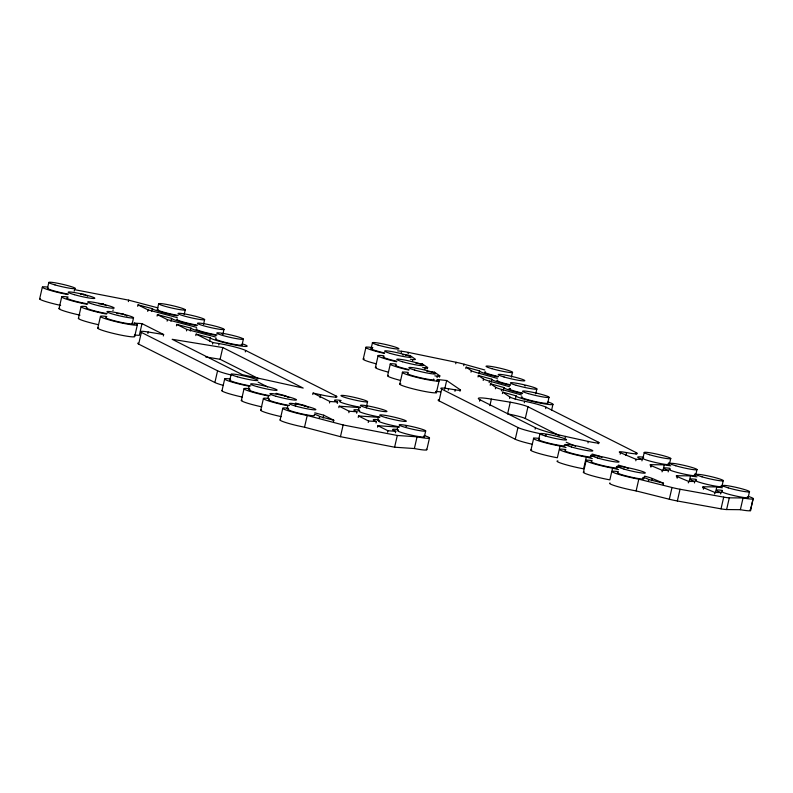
<?xml version="1.0" encoding="UTF-8"?>
<svg xmlns="http://www.w3.org/2000/svg" width="793" height="793" viewBox="0 0 793 793"><rect width="100%" height="100%" fill="white"/><g stroke="black" fill="none" stroke-linecap="round" stroke-linejoin="round"><path stroke-width="1.19" d="M39.65 298.882L42.336 287.145M47.501 288.255L48.839 282.387M59.019 308.636L61.705 296.909M74.205 291.11L74.373 290.377M78.398 318.399L81.084 306.663M83.721 295.085L83.889 294.352L80.48 294.124M97.767 328.153L100.453 316.427M103.09 304.839L103.259 304.106L98.877 303.808M112.953 310.628L113.121 309.894M122.469 314.603L122.637 313.869L120.199 313.701M128.357 301.618L128.694 300.16L157.876 307.853M132.193 323.683L133.541 317.815A13.65 1.239 12.9 0 0 114.123 312.224A13.65 1.239 12.9 0 0 113.082 314.187A13.65 1.239 12.9 0 0 133.541 317.815M137.704 306.336L138.041 304.869L152.216 308.606A18.923 1.715 12.9 0 0 177.206 315.802M133.868 324.565L134.205 323.098L142.006 323.623L163.636 334.527L163.299 335.984M134.661 336.579L137.348 324.843M142.006 323.623L139.32 335.36L134.443 335.023M223.15 385.329A18.12 1.645 12.9 0 1 214.883 382.523L138.676 344.122L141.362 332.396A18.12 1.645 12.9 0 1 148.232 332.009L163.636 334.527M147.726 311.381L148.063 309.914L138.041 304.869M151.542 311.54L152.216 308.606M147.904 333.476L148.232 332.009M157.331 309.587L158.679 303.719M157.073 316.09L157.411 314.623L171.585 318.37A18.923 1.715 12.9 0 0 196.585 325.556M167.095 321.145L167.432 319.678L157.411 314.623M170.921 321.294L171.585 318.37M176.452 325.854L176.78 324.387L190.964 328.124A18.923 1.715 12.9 0 0 215.954 335.32M184.184 314.563L185.255 309.875A13.65 1.239 12.9 0 0 165.836 304.284A13.65 1.239 12.9 0 0 164.805 306.237A13.65 1.239 12.9 0 0 185.255 309.875M186.474 330.899L186.801 329.432L176.78 324.387M190.29 331.058L190.964 328.124M195.821 335.608L196.158 334.14L210.333 337.887A18.923 1.715 12.9 0 0 235.957 345.193A18.923 1.715 12.9 0 0 242.45 343.875M203.553 324.327L204.624 319.629A13.65 1.239 12.9 0 0 185.215 314.038A13.65 1.239 12.9 0 0 184.174 316.001A13.65 1.239 12.9 0 0 204.624 319.629M209.491 341.545L210.333 337.887M212.524 344.023L212.861 342.556L196.158 334.14M218.769 345.044L219.106 343.577A18.12 1.645 12.9 0 1 245.642 350.456L336.034 395.994L335.697 397.462M222.922 334.081L224.003 329.392A13.65 1.239 12.9 0 0 204.584 323.802A13.65 1.239 12.9 0 0 203.543 325.754A13.65 1.239 12.9 0 0 224.003 329.392M258.657 378.707L220.097 359.288L222.783 347.552L172.16 339.295L242.46 374.712L303.204 388.074L222.783 347.552M214.883 382.523L217.569 370.787L141.362 332.396M221.971 390.78L224.657 379.054M229.801 380.105L231.15 374.237M242.034 345.014L243.372 339.146A13.65 1.239 12.9 0 0 223.953 333.556A13.65 1.239 12.9 0 0 222.912 335.518A13.65 1.239 12.9 0 0 243.372 339.146M245.305 351.923L245.642 350.456M241.34 400.544L244.026 388.818M248.437 389.135L249.111 386.201A18.923 1.715 12.9 0 1 227.333 380.511A18.923 1.715 12.9 0 1 230.367 379.014M260.719 410.298L263.405 398.572M267.975 398.165L268.48 395.965A18.923 1.715 12.9 0 1 246.702 390.265A18.923 1.715 12.9 0 1 249.736 388.768M284.865 396.411L285.024 395.677L276.053 393.308M280.088 420.062L282.774 408.336M287.175 408.653L287.849 405.719A18.923 1.715 12.9 0 1 266.071 400.029A18.923 1.715 12.9 0 1 269.114 398.532M304.234 406.175L304.403 405.441L295.422 403.072M426.327 449.195A18.923 1.715 12.9 0 1 414.372 448.541L394.607 447.202L340.455 436.685L304.532 427.209L307.218 415.482A18.923 1.715 12.9 0 1 285.45 409.793A18.923 1.715 12.9 0 1 288.483 408.286M312.789 394.537L313.126 393.07L320.63 394.726A18.12 1.645 12.9 0 0 336.034 395.994M319.956 397.65L320.63 394.726M319.282 417.97L319.619 416.503A18.923 1.715 12.9 0 0 314.424 414.224M323.098 418.129L323.772 415.195L314.791 412.826M329.491 402.953L329.829 401.486L313.126 393.07M337.293 403.478L337.63 402.011A18.923 1.715 12.9 0 1 341.119 400.475M333.456 421.717L333.794 420.25L323.772 415.195M338.839 407.661L339.176 406.194L358.942 407.533A18.923 1.715 12.9 0 0 360.21 407.771M340.455 436.685L343.141 424.959L397.293 435.476L417.059 436.814A18.923 1.715 12.9 0 0 424.086 435.496M348.861 412.707L349.198 411.25L339.176 406.194M363.273 358.981L365.96 347.255M371.164 348.434L372.502 342.576M356.662 413.242L356.999 411.775A18.923 1.715 12.9 0 1 359.437 410.08M358.267 410.467L358.942 407.533M358.218 417.425L358.545 415.958L378.311 417.296A18.923 1.715 12.9 0 0 379.579 417.534M366.495 406.412L367.565 401.714A13.65 1.239 12.9 0 0 348.147 396.123A13.65 1.239 12.9 0 0 347.106 398.086A13.65 1.239 12.9 0 0 367.565 401.714M375.456 367.298L378.142 355.571M368.239 422.471L368.576 421.004L358.545 415.958M376.041 422.996L376.378 421.529A18.923 1.715 12.9 0 1 378.806 419.844M387.638 375.614L390.325 363.888M377.646 420.221L378.311 417.296M377.587 427.179L377.924 425.712L397.689 427.05A18.923 1.715 12.9 0 0 398.948 427.288M401.248 352.736L401.585 351.269A12.083 1.09 12.9 0 1 408.445 352.419L456.084 362.282A12.083 1.09 12.9 0 1 464.083 364.215L484.791 369.974M387.608 432.235L387.946 430.768L377.924 425.712M399.821 383.931L402.507 372.204M408.108 353.886L408.445 352.419M409.783 357.028L410.12 355.561L405.431 355.066M395.41 432.76L395.747 431.293A18.923 1.715 12.9 0 1 398.185 429.598M412.568 360.964L412.905 359.497A12.083 1.09 12.9 0 0 415.195 359.11L410.12 355.561M397.015 429.984L397.689 427.05M394.607 447.202L397.293 435.476M421.965 365.345L422.302 363.878L415.859 363.204M424.889 369.29L425.226 367.823A12.083 1.09 12.9 0 0 427.486 367.417L427.149 368.884M414.372 448.541L417.059 436.814M434.148 373.662L434.485 372.195L429.211 371.639M437.072 377.607L437.409 376.14A12.083 1.09 12.9 0 0 439.669 375.733L439.332 377.2M436.963 380.987L437.3 379.52L446.667 380.511L460.277 389.799L459.95 391.266M424.334 436.854L425.682 430.995A13.65 1.239 12.9 0 0 406.264 425.405A13.65 1.239 12.9 0 0 405.223 427.358A13.65 1.239 12.9 0 0 425.682 430.995M436.378 392.713L439.064 380.987M426.812 449.69L429.499 437.964M531.905 444.169A18.12 1.645 12.9 0 1 515.262 439.253L439.044 400.861L441.731 389.125A18.12 1.645 12.9 0 1 448.61 388.739L455.301 389.839A12.083 1.09 12.9 0 0 460.277 389.799M444.655 389.304L446.667 380.511M448.273 390.206L448.61 388.739M455.747 363.749L456.084 362.282M454.964 391.306L455.301 389.839M463.746 365.682L464.083 364.215M465.838 368.636L466.175 367.169L479.557 370.896A18.923 1.715 12.9 0 0 497.974 376.933M470.983 372.145L471.32 370.678L466.175 367.169M478.02 376.953L478.357 375.486L491.739 379.213A18.923 1.715 12.9 0 0 510.157 385.249M478.883 373.83L479.557 370.896M483.205 380.491L483.542 379.024L478.357 375.486M479.587 401.218L479.924 399.751A30.203 2.736 12.9 0 1 491.382 399.107L510.276 402.19A12.083 1.09 12.9 0 1 527.969 406.769L598.586 442.296L598.249 443.763M489.152 382.603L489.489 381.136A12.083 1.09 12.9 0 1 483.542 379.024M490.203 385.269L490.54 383.802L503.922 387.529A18.923 1.715 12.9 0 0 522.339 393.566M491.065 382.147L491.739 379.213M489.876 405.699L491.382 399.107M495.387 388.808L495.724 387.341L490.54 383.802M501.335 390.919L501.672 389.452A12.083 1.09 12.9 0 1 495.724 387.341M502.395 393.586L502.732 392.119L516.114 395.846A18.923 1.715 12.9 0 0 540.895 403.221A18.923 1.715 12.9 0 0 547.923 401.952M503.258 390.463L503.922 387.529M511.356 377.19L512.437 372.502M509.661 398.542L509.988 397.075L502.732 392.119M510.276 402.19L507.589 413.916A12.083 1.09 12.9 0 1 525.283 418.496L559.491 435.704M515.272 399.513L516.114 395.846M515.262 439.253L517.948 427.526L441.731 389.125M524.302 402.725L524.639 401.258A12.083 1.09 12.9 0 1 509.988 397.075M525.283 418.496L527.969 406.769M535.731 393.824L536.802 389.135M535.106 429.182L535.444 427.714L479.924 399.751M530.983 449.928L533.669 438.202M538.645 439.699L539.983 433.84M545.683 408.653L546.02 407.186A18.12 1.645 12.9 0 0 524.639 401.258M547.646 403.32L548.984 397.452M551.571 410.318L552.919 404.45M539.597 438.509A18.923 1.715 12.9 0 0 536.603 440.125A18.923 1.715 12.9 0 0 560.046 446.043L557.36 457.769A18.923 1.715 12.9 0 1 537.168 452.932A18.923 1.715 12.9 0 1 531.647 449.809M565.122 437.885L565.459 436.418A30.203 2.736 12.9 0 1 535.444 427.714M587.98 442.91L588.317 441.453A12.083 1.09 12.9 0 0 598.586 442.296M565.845 449.552A18.923 1.715 12.9 0 0 562.861 451.167A18.923 1.715 12.9 0 0 586.305 457.085L583.618 468.812A18.923 1.715 12.9 0 1 563.417 463.984A18.923 1.715 12.9 0 1 557.895 460.862M583.499 472.023L586.186 460.297M591.598 456.272L592.103 454.072A12.083 1.09 12.9 0 1 599.845 456.421L601.937 457.303M599.677 457.155L599.845 456.421M592.103 460.604A18.923 1.715 12.9 0 0 589.12 462.22A18.923 1.715 12.9 0 0 612.553 468.138L609.867 479.864A18.923 1.715 12.9 0 1 589.675 475.037A18.923 1.715 12.9 0 1 584.154 471.914M620.156 454.211L620.493 452.744A12.083 1.09 12.9 0 1 626.52 452.585A18.12 1.645 12.9 0 0 636.402 452.724L636.075 454.191M618.015 466.591L618.352 465.124A12.083 1.09 12.9 0 1 626.093 467.474L628.185 468.356M625.846 455.509L626.52 452.585M635.808 460.802L636.145 459.335L642.251 459.395A18.923 1.715 12.9 0 1 643.658 457.254M641.914 460.862L642.251 459.395M642.875 458.483L644.223 452.615M749.96 509.81A18.923 1.715 12.9 0 1 740.365 509.691L726.616 509.552A12.083 1.09 12.9 0 1 721.025 508.838L677.351 500.978A12.083 1.09 12.9 0 1 669.322 499.233L636.125 490.917L638.811 479.18A18.923 1.715 12.9 0 1 615.368 473.272A18.923 1.715 12.9 0 1 618.352 471.647M644.273 477.634L644.61 476.167A12.083 1.09 12.9 0 1 652.352 478.526L663.513 483.224L663.176 484.682M650.676 466.155L651.013 464.688L664.286 464.817A18.923 1.715 12.9 0 0 670.809 465.788M650.894 467.146L651.231 465.679A12.083 1.09 12.9 0 1 651.013 464.688M648.426 480.984L648.763 479.527A18.923 1.715 12.9 0 0 643.282 477.336M651.846 480.717L652.352 478.526M662.056 471.845L662.393 470.378L668.499 470.437A18.923 1.715 12.9 0 1 669.916 468.306M662.938 470.685L664.286 464.817M669.401 464.301L670.739 458.433M668.162 471.904L668.499 470.437M669.322 499.233L672.008 487.507L638.811 479.18M676.935 477.198L677.272 475.731L690.534 475.869A18.923 1.715 12.9 0 0 697.057 476.831M677.153 478.199L677.48 476.732A12.083 1.09 12.9 0 1 677.272 475.731M677.351 500.978L680.037 489.251L723.712 497.112A12.083 1.09 12.9 0 0 729.302 497.826L743.051 497.964A18.923 1.715 12.9 0 0 748.384 496.398M688.314 482.897L688.651 481.43L694.757 481.49A18.923 1.715 12.9 0 1 696.165 479.359M689.196 481.728L690.534 475.869M695.659 475.344L696.997 469.486M694.42 482.957L694.757 481.49M703.183 488.25L703.52 486.783L716.793 486.912A18.923 1.715 12.9 0 0 722.373 487.774M703.401 489.241L703.738 487.774A12.083 1.09 12.9 0 1 703.52 486.783M714.562 493.94L714.899 492.473L721.006 492.542A18.923 1.715 12.9 0 1 722.423 490.401M715.455 492.78L716.793 486.912M721.908 486.396L723.256 480.528M720.678 493.999L721.006 492.542M721.025 508.838L723.712 497.112M726.616 509.552L729.302 497.826M740.365 509.691L743.051 497.964M748.166 497.439L749.504 491.581M750.386 510.692L753.072 498.966M750.515 510.186L753.201 498.46M116.779 313.473L119.218 313.641M329.829 401.486L337.63 402.011M349.198 411.25L356.999 411.775M368.576 421.004L376.378 421.529M387.946 430.768L395.747 431.293M397.63 350.853L401.585 351.269M402.497 354.758L403.677 354.887M410.377 359.229L412.905 359.497M422.679 367.555L425.226 367.823M426.872 371.392L428.042 371.52M434.861 375.872L437.409 376.14M435.783 391.375L440.472 391.871M212.861 342.556L219.106 343.577M205.625 356.919L220.097 359.288M74.542 289.643L128.694 300.16M542.402 434.148L535.949 432.74A18.12 1.645 12.9 0 1 517.948 427.526M565.459 436.418L588.317 441.453M560.046 446.043L566.053 447.549M586.305 457.085L592.312 458.592M612.553 468.138L618.57 469.644M648.763 479.527L663.513 483.224M148.063 309.914L177.245 317.616M167.432 319.678L196.624 327.37M186.801 329.432L215.993 337.134M319.619 416.503L333.794 420.25M307.218 415.482L343.141 424.959M497.27 378.37L477.267 372.789A12.083 1.09 12.9 0 1 471.32 370.678M489.489 381.136L509.483 386.697M501.672 389.452L521.665 395.013M620.493 452.744L636.145 459.335M651.231 465.679L662.393 470.378M677.48 476.732L688.651 481.43M703.738 487.774L714.899 492.473M566.222 442.276L575.569 446.211M546.02 407.186L636.402 452.724M83.889 294.352L85.773 295.293M87.022 295.928L87.646 296.245M103.259 304.106L106.391 305.692M122.637 313.869L125.135 315.128M126.394 315.763L127.019 316.08M258.112 382.117L267.568 386.885M285.024 395.677L287.532 396.946M288.156 397.263L288.791 397.571M304.403 405.441L308.16 407.334M422.302 363.878L427.486 367.417M434.485 372.195L439.669 375.733M242.371 397.095A18.923 1.715 12.9 0 1 222.337 390.443M261.74 406.859A18.923 1.715 12.9 0 1 242.053 400.148M281.119 416.612A18.923 1.715 12.9 0 1 261.422 409.912M295.055 404.47A18.923 1.715 12.9 0 1 296.047 404.797M304.532 427.209A18.923 1.715 12.9 0 1 286.352 422.738A18.923 1.715 12.9 0 1 280.454 419.725M405.709 426.069A18.923 1.715 12.9 0 1 406.631 426.386M365.969 406.224A18.923 1.715 12.9 0 1 366.971 406.551M222.119 333.803A18.923 1.715 12.9 0 1 223.081 334.121M60.645 305.384A18.923 1.715 12.9 0 1 40.096 298.584M67.613 294.52A18.923 1.715 12.9 0 1 45.419 288.811A18.923 1.715 12.9 0 1 47.639 287.116M80.024 315.138A18.923 1.715 12.9 0 1 59.842 308.299M86.982 304.274A18.923 1.715 12.9 0 1 64.392 298.426A18.923 1.715 12.9 0 1 68.079 297.018M97.935 324.585A18.923 1.715 12.9 0 1 78.844 318.102M106.361 314.038A18.923 1.715 12.9 0 1 84.157 308.328A18.923 1.715 12.9 0 1 86.378 306.633M134.255 336.063A18.923 1.715 12.9 0 1 115.411 333.912A18.923 1.715 12.9 0 1 98.58 327.816M134.205 323.098A18.923 1.715 12.9 0 1 129.824 324.506A18.923 1.715 12.9 0 1 104.478 318.429A18.923 1.715 12.9 0 1 106.827 316.536M138.676 344.122A18.12 1.645 12.9 0 1 138.21 343.072M231.407 375.049A18.12 1.645 12.9 0 1 217.569 370.787M423.968 436.408A13.65 1.239 12.9 0 1 410.328 434.891A13.65 1.239 12.9 0 1 398.552 430.51M399.305 426.793A13.65 1.239 12.9 0 1 383.039 423.026A13.65 1.239 12.9 0 1 379.718 420.756M379.926 417.039A13.65 1.239 12.9 0 1 364.195 413.431A13.65 1.239 12.9 0 1 359.804 410.992M360.557 407.275A13.65 1.239 12.9 0 1 344.826 403.667A13.65 1.239 12.9 0 1 340.435 401.228M250.727 385.943A13.65 1.239 12.9 0 1 234.986 382.345A13.65 1.239 12.9 0 1 230.604 379.906M270.096 395.707A13.65 1.239 12.9 0 1 254.365 392.099A13.65 1.239 12.9 0 1 249.973 389.66M289.465 405.461A13.65 1.239 12.9 0 1 273.734 401.863A13.65 1.239 12.9 0 1 269.342 399.424M314.127 415.086A13.65 1.239 12.9 0 1 300.488 413.559A13.65 1.239 12.9 0 1 288.711 409.178M68.416 294.104A13.65 1.239 12.9 0 1 52.685 290.496A13.65 1.239 12.9 0 1 48.294 288.057M87.785 303.858A13.65 1.239 12.9 0 1 72.054 300.26A13.65 1.239 12.9 0 1 67.663 297.821M107.164 313.622A13.65 1.239 12.9 0 1 91.423 310.013A13.65 1.239 12.9 0 1 87.032 307.575M131.816 323.237A13.65 1.239 12.9 0 1 118.187 321.71A13.65 1.239 12.9 0 1 106.411 317.339M241.32 344.38A13.65 1.239 12.9 0 1 228.612 343.181A13.65 1.239 12.9 0 1 216.241 338.67M216.995 334.953A13.65 1.239 12.9 0 1 201.263 331.345A13.65 1.239 12.9 0 1 196.872 328.907M197.626 325.189A13.65 1.239 12.9 0 1 181.884 321.581A13.65 1.239 12.9 0 1 177.493 319.153M178.247 315.436A13.65 1.239 12.9 0 1 162.515 311.827A13.65 1.239 12.9 0 1 158.124 309.389M668.568 462.914A18.923 1.715 12.9 0 1 671.463 463.885M694.817 473.956A18.923 1.715 12.9 0 1 697.711 474.938M722.126 485.346A18.923 1.715 12.9 0 1 723.969 485.98M680.037 489.251A12.083 1.09 12.9 0 1 672.008 487.507M636.125 490.917A18.923 1.715 12.9 0 1 616.468 486.248A18.923 1.715 12.9 0 1 610.025 483.006M617.023 466.294A18.923 1.715 12.9 0 1 620.612 467.543M590.775 455.241A18.923 1.715 12.9 0 1 594.354 456.49M565.122 444.387A18.923 1.715 12.9 0 1 567.877 445.359M545.574 434.851A12.083 1.09 12.9 0 1 546.427 435.06M439.044 400.861A18.12 1.645 12.9 0 1 439.005 399.761M437.3 379.52A18.923 1.715 12.9 0 1 430.649 380.293A18.923 1.715 12.9 0 1 406.185 374.326A18.923 1.715 12.9 0 1 408.276 372.442M435.664 391.732A18.923 1.715 12.9 0 1 417.881 390.007A18.923 1.715 12.9 0 1 400.782 383.772M408.881 370.073A18.923 1.715 12.9 0 1 391.514 365.028A18.923 1.715 12.9 0 1 396.094 364.126M400.515 380.432A18.923 1.715 12.9 0 1 388.173 375.486M396.698 361.757A18.923 1.715 12.9 0 1 379.322 356.711A18.923 1.715 12.9 0 1 383.911 355.809M388.322 372.115A18.923 1.715 12.9 0 1 376.417 367.139M384.516 353.44A18.923 1.715 12.9 0 1 366.881 348.266A18.923 1.715 12.9 0 1 372.849 347.651M376.14 363.799A18.923 1.715 12.9 0 1 364.235 358.823M524.48 385.636A18.923 1.715 12.9 0 1 525.313 385.933M384.585 352.964A13.65 1.239 12.9 0 1 372.442 348.365M396.768 361.281A13.65 1.239 12.9 0 1 384.07 356.672M408.95 369.597A13.65 1.239 12.9 0 1 396.252 364.988M433.553 379.094A13.65 1.239 12.9 0 1 420.994 377.884A13.65 1.239 12.9 0 1 408.008 373.325M547.557 402.824A13.65 1.239 12.9 0 1 533.431 401.139A13.65 1.239 12.9 0 1 522.141 396.847M522.656 393.15A13.65 1.239 12.9 0 1 510.523 388.54M510.474 384.833A13.65 1.239 12.9 0 1 497.776 380.214M498.291 376.516A13.65 1.239 12.9 0 1 485.584 371.897M747.313 496.894A13.65 1.239 12.9 0 1 735.161 495.863A13.65 1.239 12.9 0 1 722.304 491.264M721.065 485.851A13.65 1.239 12.9 0 1 708.218 484.652A13.65 1.239 12.9 0 1 696.561 480.211M694.331 474.591A13.65 1.239 12.9 0 1 682.565 473.748A13.65 1.239 12.9 0 1 670.313 469.159M668.073 463.538A13.65 1.239 12.9 0 1 657 462.844A13.65 1.239 12.9 0 1 643.549 458.116M564.319 444.972A13.65 1.239 12.9 0 1 552.85 444.09A13.65 1.239 12.9 0 1 538.933 439.381M590.577 456.025A13.65 1.239 12.9 0 1 578.414 454.984A13.65 1.239 12.9 0 1 565.558 450.394M616.349 466.859A13.65 1.239 12.9 0 1 605.267 466.165A13.65 1.239 12.9 0 1 591.816 461.437M642.598 477.911A13.65 1.239 12.9 0 1 631.525 477.217A13.65 1.239 12.9 0 1 618.074 472.489M385.854 417.604A13.65 1.239 12.9 0 0 406.313 421.232A13.65 1.239 12.9 0 0 386.895 415.641A13.65 1.239 12.9 0 0 385.854 417.604M366.485 407.84A13.65 1.239 12.9 0 0 386.934 411.478A13.65 1.239 12.9 0 0 367.526 405.887A13.65 1.239 12.9 0 0 366.485 407.84M237.276 376.754A13.65 1.239 12.9 0 0 257.735 380.382A13.65 1.239 12.9 0 0 238.316 374.792A13.65 1.239 12.9 0 0 237.276 376.754M256.645 386.508A13.65 1.239 12.9 0 0 277.104 390.146A13.65 1.239 12.9 0 0 257.685 384.555A13.65 1.239 12.9 0 0 256.645 386.508M276.014 396.272A13.65 1.239 12.9 0 0 296.473 399.9A13.65 1.239 12.9 0 0 277.054 394.309A13.65 1.239 12.9 0 0 276.014 396.272M295.392 406.026A13.65 1.239 12.9 0 0 315.842 409.664A13.65 1.239 12.9 0 0 296.433 404.073A13.65 1.239 12.9 0 0 295.392 406.026M54.965 284.905A13.65 1.239 12.9 0 0 75.424 288.543A13.65 1.239 12.9 0 0 56.006 282.952A13.65 1.239 12.9 0 0 54.965 284.905M74.334 294.669A13.65 1.239 12.9 0 0 94.793 298.297A13.65 1.239 12.9 0 0 75.375 292.706A13.65 1.239 12.9 0 0 74.334 294.669M93.713 304.423A13.65 1.239 12.9 0 0 114.162 308.061A13.65 1.239 12.9 0 0 94.754 302.47A13.65 1.239 12.9 0 0 93.713 304.423M378.152 345.114A13.65 1.239 12.9 0 0 398.889 348.87A13.65 1.239 12.9 0 0 379.817 343.31A13.65 1.239 12.9 0 0 378.152 345.114M390.334 353.43A13.65 1.239 12.9 0 0 411.071 357.187A13.65 1.239 12.9 0 0 392 351.626A13.65 1.239 12.9 0 0 390.334 353.43M402.517 361.747A13.65 1.239 12.9 0 0 423.254 365.504A13.65 1.239 12.9 0 0 404.182 359.943A13.65 1.239 12.9 0 0 402.517 361.747M414.699 370.063A13.65 1.239 12.9 0 0 435.436 373.82A13.65 1.239 12.9 0 0 416.365 368.249A13.65 1.239 12.9 0 0 414.699 370.063M528.406 393.615A13.65 1.239 12.9 0 0 549.143 397.362A13.65 1.239 12.9 0 0 530.081 391.801A13.65 1.239 12.9 0 0 528.406 393.615M516.223 385.299A13.65 1.239 12.9 0 0 536.96 389.046A13.65 1.239 12.9 0 0 517.888 383.485A13.65 1.239 12.9 0 0 516.223 385.299M504.041 376.982A13.65 1.239 12.9 0 0 524.778 380.729A13.65 1.239 12.9 0 0 505.706 375.168A13.65 1.239 12.9 0 0 504.041 376.982M491.858 368.666A13.65 1.239 12.9 0 0 512.595 372.413A13.65 1.239 12.9 0 0 493.524 366.852A13.65 1.239 12.9 0 0 491.858 368.666M728.242 487.864A13.65 1.239 12.9 0 0 749.454 491.819A13.65 1.239 12.9 0 0 731.037 486.317A13.65 1.239 12.9 0 0 728.242 487.864M701.983 476.821A13.65 1.239 12.9 0 0 723.196 480.776A13.65 1.239 12.9 0 0 704.789 475.275A13.65 1.239 12.9 0 0 701.983 476.821M675.735 465.769A13.65 1.239 12.9 0 0 696.938 469.724A13.65 1.239 12.9 0 0 678.53 464.222A13.65 1.239 12.9 0 0 675.735 465.769M649.477 454.716A13.65 1.239 12.9 0 0 670.69 458.671A13.65 1.239 12.9 0 0 652.282 453.17A13.65 1.239 12.9 0 0 649.477 454.716M545.247 435.942A13.65 1.239 12.9 0 0 566.45 439.897A13.65 1.239 12.9 0 0 548.042 434.395A13.65 1.239 12.9 0 0 545.247 435.942M571.495 446.994A13.65 1.239 12.9 0 0 592.708 450.949A13.65 1.239 12.9 0 0 574.301 445.448A13.65 1.239 12.9 0 0 571.495 446.994M597.753 458.037A13.65 1.239 12.9 0 0 618.956 461.992A13.65 1.239 12.9 0 0 600.549 456.49A13.65 1.239 12.9 0 0 597.753 458.037M624.002 469.089A13.65 1.239 12.9 0 0 645.215 473.044A13.65 1.239 12.9 0 0 626.807 467.543A13.65 1.239 12.9 0 0 624.002 469.089"/></g></svg>
